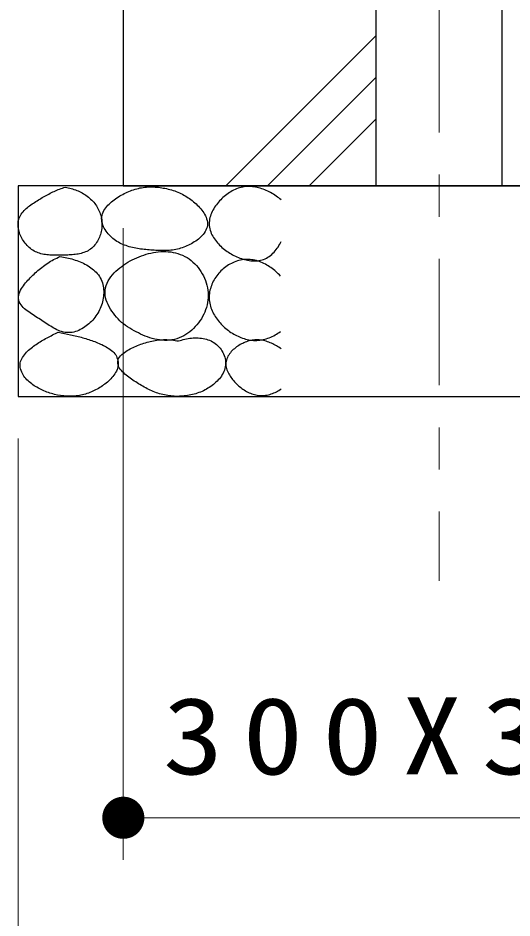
# Model space of a CAD drawing. Units: millimetres on the paper, scale 1:20. Extents: x -365 to 0, y 0 to 257.
# Drawn here: x -44.35 to -32.62, y 53.69 to 75.05 of the extents above; entities that cross this region are included whole.
import ezdxf

# ---------------------------------------------------------------- set-up
doc = ezdxf.new("R2010")
doc.units = ezdxf.units.MM
doc.linetypes.add('USER2', pattern=[6, 3, -1, 1, -1])
doc.layers.add('1_20', color=3, linetype='Continuous', lineweight=25)
doc.styles.add('ＭＳ ゴシック', font='')
doc.styles.get('ＭＳ ゴシック').set_extended_font_data('MS Gothic')

# ---------------------------------------------------------------- blocks, each defined once
blk = doc.blocks.new('filled_dot')
at = {"color": 0, "linetype": 'Continuous', "lineweight": -2, "const_width": 1.25}
blk.add_lwpolyline([(-0.625, 0, 1), (0.625, 0, 1)], format="xyb", close=True, dxfattribs=at)

msp = doc.modelspace()

# ---------------------------------------------------------------- linework, layer by layer
at = {"layer": '1_20', "color": 7, "linetype": 'USER2', "lineweight": 13}
msp.add_line((-34.348, 135.335), (-34.348, 61.69), dxfattribs=at)
at = {"layer": '1_20'}
for p, q in [((-35.848, 114.017), (-35.848, 71.067)), ((-32.848, 71.067), (-32.848, 114.017)), ((-41.848, 91.067), (-41.848, 71.067)), ((-44.348, 71.067), (-44.348, 66.067)), ((-24.348, 71.067), (-44.348, 71.067)), ((-41.848, 71.067), (-26.848, 71.067)), ((-44.348, 66.067), (-24.348, 66.067))]:
    msp.add_line(p, q, dxfattribs=at)
at = {"layer": '1_20', "color": 7, "lineweight": 13}
for p, q in [((-39.413, 71.067), (-35.848, 74.631)), ((-38.423, 71.067), (-35.848, 73.641)), ((-37.433, 71.067), (-35.848, 72.651)), ((-41.848, 70.067), (-41.848, 55.067)), ((-44.348, 65.067), (-44.348, 45.067)), ((-26.848, 56.067), (-41.848, 56.067))]:
    msp.add_line(p, q, dxfattribs=at)
at = {"layer": '1_20', "color": 7}
for points, knots in [([(-43.226, 71.037), (-43.271, 71.023), (-43.316, 71.009), (-43.36, 70.992), (-43.405, 70.976), (-43.448, 70.957), (-43.491, 70.937), (-43.534, 70.918), (-43.577, 70.896), (-43.618, 70.874), (-43.66, 70.852), (-43.702, 70.829), (-43.743, 70.805), (-43.784, 70.782), (-43.824, 70.758), (-43.864, 70.733), (-43.905, 70.708), (-43.945, 70.683), (-43.984, 70.657), (-44.024, 70.631), (-44.063, 70.604), (-44.1, 70.574), (-44.136, 70.545), (-44.173, 70.514), (-44.205, 70.479), (-44.237, 70.445), (-44.268, 70.408), (-44.291, 70.367), (-44.313, 70.326), (-44.332, 70.28), (-44.341, 70.235), (-44.349, 70.189), (-44.349, 70.14), (-44.345, 70.093), (-44.34, 70.047), (-44.328, 70), (-44.314, 69.955), (-44.299, 69.91), (-44.279, 69.867), (-44.257, 69.825), (-44.234, 69.784), (-44.208, 69.744), (-44.179, 69.707), (-44.15, 69.67), (-44.118, 69.634), (-44.083, 69.603), (-44.047, 69.572), (-44.008, 69.544), (-43.967, 69.521), (-43.926, 69.498), (-43.882, 69.48), (-43.837, 69.466), (-43.792, 69.451), (-43.745, 69.442), (-43.698, 69.435), (-43.652, 69.427), (-43.604, 69.424), (-43.557, 69.422), (-43.51, 69.419), (-43.463, 69.419), (-43.415, 69.419), (-43.368, 69.419), (-43.321, 69.42), (-43.273, 69.422), (-43.226, 69.423), (-43.179, 69.424), (-43.132, 69.427), (-43.084, 69.43), (-43.037, 69.433), (-42.99, 69.439), (-42.943, 69.445), (-42.896, 69.452), (-42.851, 69.465), (-42.805, 69.477), (-42.759, 69.491), (-42.717, 69.512), (-42.675, 69.532), (-42.634, 69.558), (-42.598, 69.588), (-42.562, 69.618), (-42.53, 69.654), (-42.502, 69.692), (-42.474, 69.73), (-42.45, 69.772), (-42.43, 69.814), (-42.411, 69.857), (-42.395, 69.902), (-42.383, 69.948), (-42.37, 69.993), (-42.362, 70.04), (-42.358, 70.087), (-42.354, 70.134), (-42.353, 70.182), (-42.358, 70.229), (-42.362, 70.276), (-42.371, 70.323), (-42.384, 70.368), (-42.396, 70.413), (-42.413, 70.458), (-42.434, 70.501), (-42.454, 70.543), (-42.479, 70.584), (-42.506, 70.623), (-42.533, 70.661), (-42.565, 70.697), (-42.598, 70.731), (-42.631, 70.764), (-42.668, 70.795), (-42.706, 70.823), (-42.743, 70.851), (-42.784, 70.876), (-42.825, 70.899), (-42.866, 70.922), (-42.909, 70.942), (-42.953, 70.96), (-42.997, 70.978), (-43.042, 70.993), (-43.087, 71.006), (-43.133, 71.019), (-43.179, 71.028), (-43.226, 71.037)], [0, 0, 0, 0, 1, 1, 1, 2, 2, 2, 3, 3, 3, 4, 4, 4, 5, 5, 5, 6, 6, 6, 7, 7, 7, 8, 8, 8, 9, 9, 9, 10, 10, 10, 11, 11, 11, 12, 12, 12, 13, 13, 13, 14, 14, 14, 15, 15, 15, 16, 16, 16, 17, 17, 17, 18, 18, 18, 19, 19, 19, 20, 20, 20, 21, 21, 21, 22, 22, 22, 23, 23, 23, 24, 24, 24, 25, 25, 25, 26, 26, 26, 27, 27, 27, 28, 28, 28, 29, 29, 29, 30, 30, 30, 31, 31, 31, 32, 32, 32, 33, 33, 33, 34, 34, 34, 35, 35, 35, 36, 36, 36, 37, 37, 37, 38, 38, 38, 39, 39, 39, 40, 40, 40, 40]), ([(-41.255, 71.041), (-41.308, 71.037), (-41.361, 71.033), (-41.413, 71.024), (-41.465, 71.015), (-41.517, 71.003), (-41.568, 70.988), (-41.619, 70.973), (-41.669, 70.955), (-41.718, 70.934), (-41.767, 70.914), (-41.815, 70.891), (-41.862, 70.866), (-41.908, 70.841), (-41.954, 70.814), (-41.998, 70.785), (-42.043, 70.755), (-42.086, 70.724), (-42.126, 70.689), (-42.166, 70.655), (-42.205, 70.618), (-42.239, 70.577), (-42.272, 70.536), (-42.304, 70.492), (-42.325, 70.444), (-42.346, 70.396), (-42.361, 70.342), (-42.363, 70.29), (-42.364, 70.239), (-42.351, 70.184), (-42.334, 70.135), (-42.316, 70.085), (-42.288, 70.038), (-42.258, 69.995), (-42.229, 69.951), (-42.193, 69.91), (-42.156, 69.873), (-42.118, 69.836), (-42.076, 69.802), (-42.033, 69.772), (-41.989, 69.742), (-41.942, 69.716), (-41.895, 69.693), (-41.847, 69.67), (-41.797, 69.652), (-41.746, 69.635), (-41.696, 69.619), (-41.644, 69.606), (-41.592, 69.595), (-41.541, 69.584), (-41.488, 69.575), (-41.436, 69.568), (-41.383, 69.561), (-41.33, 69.555), (-41.277, 69.55), (-41.224, 69.546), (-41.171, 69.542), (-41.118, 69.538), (-41.065, 69.535), (-41.012, 69.532), (-40.959, 69.531), (-40.906, 69.53), (-40.853, 69.53), (-40.8, 69.533), (-40.747, 69.536), (-40.694, 69.541), (-40.642, 69.55), (-40.59, 69.559), (-40.537, 69.57), (-40.487, 69.586), (-40.436, 69.601), (-40.386, 69.619), (-40.337, 69.641), (-40.289, 69.662), (-40.241, 69.686), (-40.196, 69.714), (-40.151, 69.741), (-40.106, 69.771), (-40.065, 69.804), (-40.024, 69.838), (-39.984, 69.874), (-39.952, 69.916), (-39.919, 69.957), (-39.887, 70.003), (-39.87, 70.052), (-39.854, 70.101), (-39.846, 70.157), (-39.851, 70.208), (-39.856, 70.259), (-39.878, 70.312), (-39.9, 70.359), (-39.923, 70.406), (-39.954, 70.451), (-39.986, 70.493), (-40.018, 70.535), (-40.055, 70.574), (-40.093, 70.611), (-40.13, 70.648), (-40.17, 70.684), (-40.212, 70.717), (-40.253, 70.749), (-40.297, 70.78), (-40.342, 70.808), (-40.387, 70.836), (-40.434, 70.862), (-40.481, 70.885), (-40.529, 70.908), (-40.578, 70.929), (-40.628, 70.947), (-40.678, 70.965), (-40.729, 70.98), (-40.781, 70.992), (-40.832, 71.005), (-40.885, 71.015), (-40.937, 71.023), (-40.989, 71.031), (-41.042, 71.036), (-41.095, 71.039), (-41.148, 71.042), (-41.201, 71.042), (-41.255, 71.041)], [0, 0, 0, 0, 1, 1, 1, 2, 2, 2, 3, 3, 3, 4, 4, 4, 5, 5, 5, 6, 6, 6, 7, 7, 7, 8, 8, 8, 9, 9, 9, 10, 10, 10, 11, 11, 11, 12, 12, 12, 13, 13, 13, 14, 14, 14, 15, 15, 15, 16, 16, 16, 17, 17, 17, 18, 18, 18, 19, 19, 19, 20, 20, 20, 21, 21, 21, 22, 22, 22, 23, 23, 23, 24, 24, 24, 25, 25, 25, 26, 26, 26, 27, 27, 27, 28, 28, 28, 29, 29, 29, 30, 30, 30, 31, 31, 31, 32, 32, 32, 33, 33, 33, 34, 34, 34, 35, 35, 35, 36, 36, 36, 37, 37, 37, 38, 38, 38, 39, 39, 39, 40, 40, 40, 40]), ([(-38.098, 70.732), (-38.138, 70.764), (-38.178, 70.796), (-38.22, 70.825), (-38.262, 70.854), (-38.305, 70.881), (-38.35, 70.906), (-38.395, 70.93), (-38.441, 70.952), (-38.488, 70.972), (-38.536, 70.991), (-38.584, 71.008), (-38.634, 71.02), (-38.683, 71.033), (-38.734, 71.043), (-38.784, 71.048), (-38.835, 71.053), (-38.887, 71.055), (-38.937, 71.05), (-38.988, 71.046), (-39.039, 71.036), (-39.088, 71.021), (-39.136, 71.007), (-39.184, 70.987), (-39.23, 70.965), (-39.275, 70.942), (-39.319, 70.915), (-39.361, 70.886), (-39.403, 70.857), (-39.443, 70.824), (-39.481, 70.79), (-39.518, 70.756), (-39.554, 70.719), (-39.587, 70.68), (-39.621, 70.642), (-39.652, 70.601), (-39.68, 70.558), (-39.707, 70.515), (-39.733, 70.47), (-39.753, 70.423), (-39.772, 70.377), (-39.79, 70.327), (-39.799, 70.277), (-39.808, 70.228), (-39.811, 70.175), (-39.807, 70.125), (-39.803, 70.075), (-39.79, 70.024), (-39.773, 69.976), (-39.756, 69.928), (-39.731, 69.882), (-39.705, 69.839), (-39.678, 69.796), (-39.647, 69.755), (-39.613, 69.716), (-39.58, 69.678), (-39.543, 69.642), (-39.505, 69.608), (-39.467, 69.574), (-39.426, 69.543), (-39.384, 69.513), (-39.342, 69.484), (-39.299, 69.457), (-39.254, 69.433), (-39.209, 69.409), (-39.163, 69.386), (-39.115, 69.367), (-39.068, 69.348), (-39.02, 69.331), (-38.97, 69.318), (-38.921, 69.305), (-38.87, 69.295), (-38.82, 69.29), (-38.769, 69.286), (-38.717, 69.284), (-38.667, 69.289), (-38.616, 69.295), (-38.565, 69.305), (-38.517, 69.322), (-38.47, 69.34), (-38.424, 69.365), (-38.382, 69.393), (-38.341, 69.422), (-38.303, 69.458), (-38.268, 69.495), (-38.233, 69.532), (-38.202, 69.574), (-38.174, 69.616), (-38.146, 69.659), (-38.122, 69.704), (-38.098, 69.749)], [0, 0, 0, 0, 1, 1, 1, 2, 2, 2, 3, 3, 3, 4, 4, 4, 5, 5, 5, 6, 6, 6, 7, 7, 7, 8, 8, 8, 9, 9, 9, 10, 10, 10, 11, 11, 11, 12, 12, 12, 13, 13, 13, 14, 14, 14, 15, 15, 15, 16, 16, 16, 17, 17, 17, 18, 18, 18, 19, 19, 19, 20, 20, 20, 21, 21, 21, 22, 22, 22, 23, 23, 23, 24, 24, 24, 25, 25, 25, 26, 26, 26, 27, 27, 27, 28, 28, 28, 29, 29, 29, 30, 30, 30, 30]), ([(-41.89, 67.825), (-41.826, 67.779), (-41.762, 67.732), (-41.695, 67.691), (-41.629, 67.649), (-41.56, 67.609), (-41.49, 67.575), (-41.419, 67.54), (-41.347, 67.507), (-41.273, 67.481), (-41.198, 67.455), (-41.122, 67.432), (-41.045, 67.419), (-40.968, 67.405), (-40.888, 67.396), (-40.81, 67.399), (-40.732, 67.402), (-40.652, 67.414), (-40.577, 67.437), (-40.503, 67.46), (-40.43, 67.496), (-40.364, 67.537), (-40.297, 67.578), (-40.235, 67.629), (-40.179, 67.683), (-40.123, 67.738), (-40.071, 67.8), (-40.027, 67.864), (-39.983, 67.929), (-39.944, 67.999), (-39.914, 68.072), (-39.884, 68.144), (-39.86, 68.221), (-39.847, 68.298), (-39.834, 68.375), (-39.83, 68.455), (-39.836, 68.533), (-39.842, 68.611), (-39.858, 68.69), (-39.881, 68.765), (-39.904, 68.839), (-39.936, 68.913), (-39.974, 68.981), (-40.013, 69.049), (-40.059, 69.115), (-40.111, 69.174), (-40.163, 69.232), (-40.222, 69.287), (-40.286, 69.332), (-40.35, 69.377), (-40.421, 69.414), (-40.494, 69.442), (-40.567, 69.47), (-40.645, 69.488), (-40.723, 69.499), (-40.8, 69.509), (-40.881, 69.511), (-40.959, 69.506), (-41.037, 69.502), (-41.116, 69.489), (-41.192, 69.473), (-41.269, 69.456), (-41.345, 69.433), (-41.419, 69.406), (-41.493, 69.379), (-41.566, 69.348), (-41.636, 69.312), (-41.706, 69.276), (-41.774, 69.236), (-41.839, 69.191), (-41.903, 69.147), (-41.967, 69.098), (-42.022, 69.043), (-42.078, 68.988), (-42.133, 68.929), (-42.175, 68.863), (-42.216, 68.797), (-42.253, 68.723), (-42.269, 68.648), (-42.285, 68.573), (-42.284, 68.489), (-42.269, 68.413), (-42.254, 68.338), (-42.218, 68.264), (-42.182, 68.195), (-42.145, 68.126), (-42.097, 68.061), (-42.049, 68), (-42, 67.938), (-41.945, 67.881), (-41.89, 67.825)], [0, 0, 0, 0, 1, 1, 1, 2, 2, 2, 3, 3, 3, 4, 4, 4, 5, 5, 5, 6, 6, 6, 7, 7, 7, 8, 8, 8, 9, 9, 9, 10, 10, 10, 11, 11, 11, 12, 12, 12, 13, 13, 13, 14, 14, 14, 15, 15, 15, 16, 16, 16, 17, 17, 17, 18, 18, 18, 19, 19, 19, 20, 20, 20, 21, 21, 21, 22, 22, 22, 23, 23, 23, 24, 24, 24, 25, 25, 25, 26, 26, 26, 27, 27, 27, 28, 28, 28, 29, 29, 29, 30, 30, 30, 30]), ([(-43.353, 69.389), (-43.403, 69.366), (-43.454, 69.343), (-43.502, 69.317), (-43.551, 69.291), (-43.598, 69.262), (-43.644, 69.231), (-43.69, 69.2), (-43.735, 69.167), (-43.779, 69.133), (-43.822, 69.1), (-43.865, 69.064), (-43.906, 69.027), (-43.948, 68.991), (-43.989, 68.954), (-44.029, 68.915), (-44.068, 68.876), (-44.107, 68.837), (-44.143, 68.795), (-44.179, 68.753), (-44.215, 68.71), (-44.245, 68.663), (-44.274, 68.617), (-44.305, 68.568), (-44.32, 68.516), (-44.335, 68.464), (-44.345, 68.404), (-44.333, 68.353), (-44.322, 68.301), (-44.286, 68.252), (-44.252, 68.21), (-44.218, 68.167), (-44.172, 68.133), (-44.128, 68.099), (-44.085, 68.065), (-44.038, 68.035), (-43.992, 68.005), (-43.946, 67.974), (-43.898, 67.945), (-43.852, 67.915), (-43.805, 67.885), (-43.759, 67.854), (-43.713, 67.824), (-43.667, 67.794), (-43.621, 67.762), (-43.573, 67.734), (-43.526, 67.705), (-43.478, 67.676), (-43.428, 67.653), (-43.378, 67.631), (-43.326, 67.608), (-43.272, 67.597), (-43.219, 67.586), (-43.162, 67.581), (-43.107, 67.585), (-43.053, 67.589), (-42.998, 67.604), (-42.946, 67.622), (-42.894, 67.641), (-42.844, 67.667), (-42.797, 67.695), (-42.75, 67.724), (-42.705, 67.758), (-42.664, 67.794), (-42.622, 67.83), (-42.583, 67.871), (-42.548, 67.913), (-42.513, 67.955), (-42.48, 68.001), (-42.452, 68.048), (-42.424, 68.096), (-42.4, 68.146), (-42.38, 68.198), (-42.36, 68.249), (-42.343, 68.303), (-42.332, 68.357), (-42.321, 68.411), (-42.314, 68.466), (-42.313, 68.521), (-42.312, 68.576), (-42.315, 68.633), (-42.326, 68.687), (-42.336, 68.741), (-42.352, 68.795), (-42.376, 68.845), (-42.399, 68.894), (-42.43, 68.942), (-42.465, 68.984), (-42.5, 69.027), (-42.541, 69.065), (-42.584, 69.099), (-42.627, 69.134), (-42.674, 69.164), (-42.722, 69.191), (-42.77, 69.219), (-42.821, 69.242), (-42.872, 69.264), (-42.923, 69.285), (-42.975, 69.304), (-43.028, 69.32), (-43.081, 69.336), (-43.135, 69.35), (-43.189, 69.361), (-43.243, 69.373), (-43.298, 69.381), (-43.353, 69.389)], [0, 0, 0, 0, 1, 1, 1, 2, 2, 2, 3, 3, 3, 4, 4, 4, 5, 5, 5, 6, 6, 6, 7, 7, 7, 8, 8, 8, 9, 9, 9, 10, 10, 10, 11, 11, 11, 12, 12, 12, 13, 13, 13, 14, 14, 14, 15, 15, 15, 16, 16, 16, 17, 17, 17, 18, 18, 18, 19, 19, 19, 20, 20, 20, 21, 21, 21, 22, 22, 22, 23, 23, 23, 24, 24, 24, 25, 25, 25, 26, 26, 26, 27, 27, 27, 28, 28, 28, 29, 29, 29, 30, 30, 30, 31, 31, 31, 32, 32, 32, 33, 33, 33, 34, 34, 34, 35, 35, 35, 35]), ([(-38.114, 68.926), (-38.15, 68.962), (-38.186, 68.999), (-38.224, 69.032), (-38.263, 69.065), (-38.303, 69.097), (-38.345, 69.126), (-38.387, 69.155), (-38.43, 69.183), (-38.475, 69.206), (-38.52, 69.23), (-38.567, 69.252), (-38.615, 69.269), (-38.663, 69.286), (-38.712, 69.301), (-38.762, 69.309), (-38.812, 69.318), (-38.864, 69.323), (-38.915, 69.322), (-38.965, 69.321), (-39.017, 69.314), (-39.066, 69.304), (-39.116, 69.293), (-39.165, 69.278), (-39.212, 69.258), (-39.26, 69.239), (-39.306, 69.216), (-39.349, 69.189), (-39.392, 69.163), (-39.434, 69.133), (-39.473, 69.1), (-39.512, 69.067), (-39.548, 69.03), (-39.582, 68.992), (-39.615, 68.954), (-39.646, 68.912), (-39.672, 68.869), (-39.699, 68.826), (-39.724, 68.78), (-39.743, 68.733), (-39.763, 68.687), (-39.779, 68.637), (-39.79, 68.588), (-39.801, 68.538), (-39.808, 68.487), (-39.809, 68.436), (-39.81, 68.385), (-39.805, 68.334), (-39.796, 68.284), (-39.786, 68.234), (-39.771, 68.185), (-39.753, 68.137), (-39.734, 68.09), (-39.711, 68.044), (-39.686, 68), (-39.66, 67.956), (-39.631, 67.913), (-39.599, 67.873), (-39.568, 67.833), (-39.534, 67.795), (-39.498, 67.759), (-39.462, 67.723), (-39.424, 67.688), (-39.384, 67.657), (-39.344, 67.625), (-39.302, 67.595), (-39.259, 67.568), (-39.216, 67.541), (-39.171, 67.517), (-39.124, 67.496), (-39.078, 67.474), (-39.03, 67.456), (-38.981, 67.441), (-38.933, 67.426), (-38.882, 67.414), (-38.832, 67.408), (-38.782, 67.401), (-38.73, 67.397), (-38.679, 67.399), (-38.629, 67.401), (-38.577, 67.407), (-38.528, 67.418), (-38.478, 67.429), (-38.429, 67.444), (-38.381, 67.463), (-38.334, 67.481), (-38.288, 67.504), (-38.243, 67.528), (-38.198, 67.553), (-38.156, 67.582), (-38.114, 67.611)], [0, 0, 0, 0, 1, 1, 1, 2, 2, 2, 3, 3, 3, 4, 4, 4, 5, 5, 5, 6, 6, 6, 7, 7, 7, 8, 8, 8, 9, 9, 9, 10, 10, 10, 11, 11, 11, 12, 12, 12, 13, 13, 13, 14, 14, 14, 15, 15, 15, 16, 16, 16, 17, 17, 17, 18, 18, 18, 19, 19, 19, 20, 20, 20, 21, 21, 21, 22, 22, 22, 23, 23, 23, 24, 24, 24, 25, 25, 25, 26, 26, 26, 27, 27, 27, 28, 28, 28, 29, 29, 29, 30, 30, 30, 30]), ([(-43.393, 67.593), (-43.483, 67.55), (-43.573, 67.507), (-43.66, 67.459), (-43.748, 67.411), (-43.835, 67.362), (-43.916, 67.305), (-43.997, 67.248), (-44.084, 67.191), (-44.147, 67.117), (-44.211, 67.043), (-44.284, 66.953), (-44.298, 66.864), (-44.311, 66.775), (-44.275, 66.664), (-44.229, 66.581), (-44.184, 66.498), (-44.1, 66.429), (-44.023, 66.368), (-43.945, 66.307), (-43.855, 66.258), (-43.766, 66.217), (-43.676, 66.175), (-43.58, 66.142), (-43.484, 66.118), (-43.388, 66.094), (-43.288, 66.078), (-43.19, 66.074), (-43.091, 66.069), (-42.989, 66.074), (-42.892, 66.091), (-42.795, 66.108), (-42.698, 66.138), (-42.607, 66.176), (-42.515, 66.214), (-42.426, 66.262), (-42.345, 66.319), (-42.264, 66.375), (-42.184, 66.44), (-42.122, 66.516), (-42.06, 66.591), (-41.991, 66.683), (-41.975, 66.773), (-41.96, 66.863), (-41.982, 66.977), (-42.029, 67.055), (-42.076, 67.134), (-42.174, 67.192), (-42.257, 67.245), (-42.34, 67.297), (-42.435, 67.334), (-42.527, 67.37), (-42.62, 67.406), (-42.715, 67.435), (-42.811, 67.463), (-42.907, 67.49), (-43.004, 67.513), (-43.101, 67.535), (-43.198, 67.557), (-43.296, 67.575), (-43.393, 67.593)], [0, 0, 0, 0, 1, 1, 1, 2, 2, 2, 3, 3, 3, 4, 4, 4, 5, 5, 5, 6, 6, 6, 7, 7, 7, 8, 8, 8, 9, 9, 9, 10, 10, 10, 11, 11, 11, 12, 12, 12, 13, 13, 13, 14, 14, 14, 15, 15, 15, 16, 16, 16, 17, 17, 17, 18, 18, 18, 19, 19, 19, 20, 20, 20, 20]), ([(-40.538, 67.385), (-40.59, 67.394), (-40.643, 67.403), (-40.695, 67.409), (-40.747, 67.414), (-40.8, 67.417), (-40.853, 67.417), (-40.906, 67.417), (-40.959, 67.415), (-41.011, 67.409), (-41.064, 67.403), (-41.116, 67.395), (-41.168, 67.384), (-41.219, 67.373), (-41.271, 67.36), (-41.321, 67.345), (-41.372, 67.33), (-41.422, 67.313), (-41.471, 67.295), (-41.521, 67.276), (-41.57, 67.256), (-41.617, 67.233), (-41.665, 67.21), (-41.712, 67.186), (-41.757, 67.158), (-41.801, 67.13), (-41.847, 67.1), (-41.884, 67.063), (-41.92, 67.026), (-41.961, 66.982), (-41.974, 66.935), (-41.987, 66.888), (-41.978, 66.828), (-41.96, 66.782), (-41.942, 66.735), (-41.901, 66.694), (-41.866, 66.655), (-41.83, 66.617), (-41.788, 66.584), (-41.747, 66.55), (-41.706, 66.517), (-41.662, 66.487), (-41.619, 66.457), (-41.576, 66.427), (-41.531, 66.398), (-41.486, 66.37), (-41.442, 66.342), (-41.396, 66.315), (-41.35, 66.289), (-41.304, 66.264), (-41.257, 66.239), (-41.209, 66.217), (-41.161, 66.195), (-41.112, 66.175), (-41.063, 66.157), (-41.013, 66.14), (-40.962, 66.124), (-40.911, 66.112), (-40.86, 66.1), (-40.807, 66.09), (-40.755, 66.084), (-40.703, 66.077), (-40.65, 66.073), (-40.597, 66.071), (-40.544, 66.07), (-40.491, 66.071), (-40.439, 66.076), (-40.386, 66.08), (-40.334, 66.086), (-40.282, 66.096), (-40.23, 66.106), (-40.178, 66.118), (-40.128, 66.134), (-40.078, 66.149), (-40.028, 66.167), (-39.979, 66.189), (-39.931, 66.21), (-39.884, 66.234), (-39.839, 66.262), (-39.794, 66.289), (-39.75, 66.319), (-39.709, 66.352), (-39.668, 66.385), (-39.629, 66.421), (-39.593, 66.46), (-39.558, 66.499), (-39.525, 66.541), (-39.498, 66.587), (-39.471, 66.632), (-39.447, 66.681), (-39.434, 66.731), (-39.421, 66.781), (-39.415, 66.836), (-39.418, 66.888), (-39.421, 66.94), (-39.435, 66.993), (-39.453, 67.042), (-39.471, 67.091), (-39.497, 67.138), (-39.527, 67.181), (-39.557, 67.224), (-39.593, 67.265), (-39.633, 67.299), (-39.672, 67.333), (-39.718, 67.363), (-39.765, 67.386), (-39.812, 67.409), (-39.863, 67.425), (-39.914, 67.437), (-39.965, 67.449), (-40.019, 67.455), (-40.071, 67.458), (-40.124, 67.46), (-40.177, 67.458), (-40.229, 67.453), (-40.282, 67.448), (-40.334, 67.439), (-40.386, 67.427), (-40.437, 67.416), (-40.488, 67.401), (-40.538, 67.385)], [0, 0, 0, 0, 1, 1, 1, 2, 2, 2, 3, 3, 3, 4, 4, 4, 5, 5, 5, 6, 6, 6, 7, 7, 7, 8, 8, 8, 9, 9, 9, 10, 10, 10, 11, 11, 11, 12, 12, 12, 13, 13, 13, 14, 14, 14, 15, 15, 15, 16, 16, 16, 17, 17, 17, 18, 18, 18, 19, 19, 19, 20, 20, 20, 21, 21, 21, 22, 22, 22, 23, 23, 23, 24, 24, 24, 25, 25, 25, 26, 26, 26, 27, 27, 27, 28, 28, 28, 29, 29, 29, 30, 30, 30, 31, 31, 31, 32, 32, 32, 33, 33, 33, 34, 34, 34, 35, 35, 35, 36, 36, 36, 37, 37, 37, 38, 38, 38, 39, 39, 39, 40, 40, 40, 40]), ([(-38.098, 67.199), (-38.136, 67.224), (-38.173, 67.249), (-38.212, 67.271), (-38.251, 67.293), (-38.29, 67.314), (-38.331, 67.332), (-38.372, 67.35), (-38.414, 67.366), (-38.457, 67.379), (-38.5, 67.391), (-38.545, 67.401), (-38.589, 67.406), (-38.633, 67.411), (-38.679, 67.412), (-38.723, 67.409), (-38.768, 67.406), (-38.812, 67.398), (-38.856, 67.387), (-38.899, 67.376), (-38.942, 67.361), (-38.983, 67.343), (-39.024, 67.325), (-39.064, 67.304), (-39.102, 67.281), (-39.14, 67.258), (-39.177, 67.231), (-39.211, 67.202), (-39.245, 67.173), (-39.278, 67.142), (-39.305, 67.107), (-39.333, 67.072), (-39.359, 67.034), (-39.377, 66.994), (-39.395, 66.953), (-39.409, 66.908), (-39.412, 66.865), (-39.416, 66.821), (-39.409, 66.774), (-39.398, 66.732), (-39.387, 66.689), (-39.367, 66.647), (-39.346, 66.608), (-39.325, 66.569), (-39.299, 66.531), (-39.272, 66.496), (-39.245, 66.46), (-39.216, 66.426), (-39.185, 66.394), (-39.154, 66.361), (-39.121, 66.33), (-39.087, 66.302), (-39.052, 66.273), (-39.016, 66.246), (-38.978, 66.222), (-38.941, 66.198), (-38.901, 66.176), (-38.86, 66.157), (-38.82, 66.139), (-38.777, 66.123), (-38.734, 66.112), (-38.691, 66.1), (-38.646, 66.092), (-38.602, 66.089), (-38.557, 66.086), (-38.512, 66.088), (-38.468, 66.095), (-38.424, 66.101), (-38.38, 66.113), (-38.337, 66.127), (-38.295, 66.141), (-38.254, 66.159), (-38.214, 66.18), (-38.174, 66.2), (-38.136, 66.224), (-38.098, 66.248)], [0, 0, 0, 0, 1, 1, 1, 2, 2, 2, 3, 3, 3, 4, 4, 4, 5, 5, 5, 6, 6, 6, 7, 7, 7, 8, 8, 8, 9, 9, 9, 10, 10, 10, 11, 11, 11, 12, 12, 12, 13, 13, 13, 14, 14, 14, 15, 15, 15, 16, 16, 16, 17, 17, 17, 18, 18, 18, 19, 19, 19, 20, 20, 20, 21, 21, 21, 22, 22, 22, 23, 23, 23, 24, 24, 24, 25, 25, 25, 25])]:
    msp.add_open_spline(points, degree=3, knots=knots, dxfattribs=at)

# ---------------------------------------------------------------- block references
at = {"layer": '1_20', "color": 7, "lineweight": 13, "xscale": 0.4, "yscale": 0.4}
msp.add_blockref('filled_dot', (-41.848, 56.067), dxfattribs=at)

# ---------------------------------------------------------------- texts
at = {"layer": '1_20', "color": 7, "insert": (-34.282, 57.067), "char_height": 1.833, "attachment_point": 8, "style": 'ＭＳ ゴシック'}
msp.add_mtext('\\T1.32;\\W1.15;300X300', dxfattribs=at)

doc.saveas('drawing.dxf')
